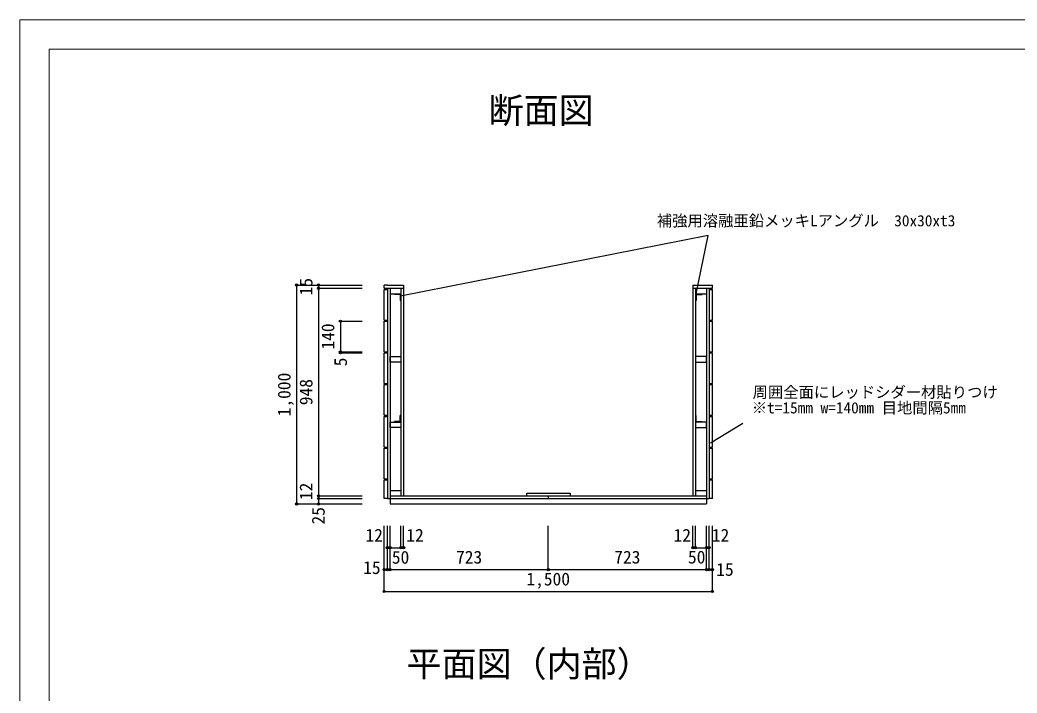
# Model space of a CAD drawing. Units: millimetres at full size, sheet at 1:20. Extents: x -4200 to 4200, y -2970 to 2970.
# Drawn here: x -4200 to 357, y -105 to 2970 of the extents above; entities that cross this region are included whole.
import ezdxf
from ezdxf.enums import TextEntityAlignment as Align

# ---------------------------------------------------------------- set-up
doc = ezdxf.new("R2010")
doc.units = ezdxf.units.MM
doc.header["$LTSCALE"] = 20
doc.header["$PDMODE"] = 32
doc.header["$PDSIZE"] = 10
doc.layers.add('0-0', color=7, linetype='Continuous', lineweight=18)
doc.layers.add('1-0', color=7, linetype='Continuous')
doc.styles.add('ＭＳ ゴシック', font='')
doc.styles.get('ＭＳ ゴシック').set_extended_font_data('MS Gothic')

msp = doc.modelspace()

# ---------------------------------------------------------------- linework, layer by layer
at = {"layer": '0-0'}
msp.add_lwpolyline([(4200, 2970), (-4200, 2970), (-4200, -2970), (4200, -2970)], close=True, dxfattribs=at)
msp.add_lwpolyline([(4066.67, 2836.67), (-4066.67, 2836.67), (-4066.67, -2836.67)], dxfattribs=at)
at = {"layer": '1-0'}
for p, q in [((-2935.76, 1759.13), (-2935.76, 759.13)), ((-2935.76, 1759.13), (-2635.76, 1759.13)), ((-2835.76, 1759.13), (-2835.76, 1744.13)), ((-2835.76, 1759.13), (-2635.76, 1759.13)), ((-2835.76, 1744.13), (-2635.76, 1744.13)), ((-2835.76, 1744.13), (-2835.76, 796.13)), ((-2520.76, 1759.13), (-2535.76, 1759.13)), ((-2535.76, 1744.13), (-2535.76, 1759.13)), ((-2535.76, 1744.13), (-2446.76, 1744.13)), ((-2535.76, 1739.13), (-2520.76, 1739.13)), ((-2535.76, 1599.13), (-2535.76, 1739.13)), ((-2520.76, 1759.13), (-2446.76, 1759.13)), ((-2520.76, 1744.13), (-2520.76, 784.13)), ((-2508.76, 1744.13), (-2508.76, 784.13)), ((-2458.76, 1744.13), (-2458.76, 796.13)), ((-1124.76, 1759.13), (-1035.76, 1759.13)), ((-1124.76, 1759.13), (-1124.76, 796.13)), ((-1124.76, 1744.13), (-1035.76, 1744.13)), ((-1112.76, 1744.13), (-1112.76, 796.13)), ((-1062.76, 1744.13), (-1062.76, 784.13)), ((-1051.66, 1759.13), (-1050.76, 1759.13)), ((-1050.76, 1744.13), (-1050.76, 784.13)), ((-1050.76, 1739.13), (-1035.76, 1739.13)), ((-1035.76, 1744.13), (-1035.76, 1759.13)), ((-1035.76, 1599.13), (-1035.76, 1739.13)), ((-2508.76, 1719.13), (-2458.76, 1719.13)), ((-2488.76, 1717.94), (-2487.57, 1719.13)), ((-2488.76, 1719.13), (-2488.76, 1716.13)), ((-2461.76, 1716.13), (-2488.76, 1716.13)), ((-2487.74, 1716.13), (-2484.74, 1719.13)), ((-2484.91, 1716.13), (-2481.91, 1719.13)), ((-2482.08, 1716.13), (-2479.08, 1719.13)), ((-2479.26, 1716.13), (-2476.26, 1719.13)), ((-2476.43, 1716.13), (-2473.43, 1719.13)), ((-2473.6, 1716.13), (-2470.6, 1719.13)), ((-2470.77, 1716.13), (-2467.77, 1719.13)), ((-2467.94, 1716.13), (-2464.94, 1719.13)), ((-2465.11, 1716.13), (-2462.11, 1719.13)), ((-2462.29, 1716.13), (-2459.29, 1719.13)), ((-2461.76, 1713.82), (-2458.76, 1716.82)), ((-2461.76, 1716.13), (-2461.76, 1689.13)), ((-2461.76, 1711), (-2458.76, 1714)), ((-2461.76, 1708.17), (-2458.76, 1711.17)), ((-2461.76, 1705.34), (-2458.76, 1708.34)), ((-2461.76, 1702.51), (-2458.76, 1705.51)), ((-2461.76, 1699.68), (-2458.76, 1702.68)), ((-2461.76, 1696.85), (-2458.76, 1699.85)), ((-2461.76, 1694.03), (-2458.76, 1697.03)), ((-2461.76, 1691.2), (-2458.76, 1694.2)), ((-2458.76, 1689.13), (-2461.76, 1689.13)), ((-2461, 1689.13), (-2458.76, 1691.37)), ((-1112.76, 1717.74), (-1111.37, 1719.13)), ((-1112.76, 1714.91), (-1108.54, 1719.13)), ((-1112.76, 1719.13), (-1062.76, 1719.13)), ((-1112.76, 1712.08), (-1109.76, 1715.08)), ((-1112.76, 1709.25), (-1109.76, 1712.25)), ((-1112.76, 1706.42), (-1109.76, 1709.42)), ((-1112.76, 1703.59), (-1109.76, 1706.59)), ((-1112.76, 1703.59), (-1109.76, 1706.59)), ((-1112.76, 1700.77), (-1109.76, 1703.77)), ((-1112.76, 1697.94), (-1109.76, 1700.94)), ((-1112.76, 1695.11), (-1109.76, 1698.11)), ((-1112.76, 1692.28), (-1109.76, 1695.28)), ((-1112.76, 1689.45), (-1109.76, 1692.45)), ((-1112.76, 1689.13), (-1109.76, 1689.13)), ((-1109.76, 1716.13), (-1109.76, 1689.13)), ((-1109.76, 1716.13), (-1082.76, 1716.13)), ((-1108.71, 1716.13), (-1105.71, 1719.13)), ((-1105.88, 1716.13), (-1102.88, 1719.13)), ((-1103.06, 1716.13), (-1100.06, 1719.13)), ((-1100.23, 1716.13), (-1097.23, 1719.13)), ((-1100.23, 1716.13), (-1097.23, 1719.13)), ((-1097.4, 1716.13), (-1094.4, 1719.13)), ((-1094.57, 1716.13), (-1091.57, 1719.13)), ((-1091.74, 1716.13), (-1088.74, 1719.13)), ((-1088.91, 1716.13), (-1085.91, 1719.13)), ((-1086.08, 1716.13), (-1083.08, 1719.13)), ((-1082.76, 1719.13), (-1082.76, 1716.13)), ((-2535.76, 1599.13), (-2520.76, 1599.13)), ((-1050.76, 1599.13), (-1035.76, 1599.13)), ((-2735.76, 1594.13), (-2735.76, 1454.13)), ((-2735.76, 1594.13), (-2635.76, 1594.13)), ((-2535.76, 1594.13), (-2520.76, 1594.13)), ((-2535.76, 1454.13), (-2535.76, 1594.13)), ((-1050.76, 1594.13), (-1035.76, 1594.13)), ((-1035.76, 1454.13), (-1035.76, 1594.13)), ((-2735.76, 1454.13), (-2635.76, 1454.13)), ((-2735.76, 1454.13), (-2735.76, 1449.13)), ((-2735.76, 1449.13), (-2635.76, 1449.13)), ((-2535.76, 1454.13), (-2520.76, 1454.13)), ((-2535.76, 1449.13), (-2520.76, 1449.13)), ((-2535.76, 1309.13), (-2535.76, 1449.13)), ((-1050.76, 1454.13), (-1035.76, 1454.13)), ((-1050.76, 1449.13), (-1035.76, 1449.13)), ((-1035.76, 1309.13), (-1035.76, 1449.13)), ((-2535.76, 1309.13), (-2520.76, 1309.13)), ((-2535.76, 1304.13), (-2520.76, 1304.13)), ((-2535.76, 1164.13), (-2535.76, 1304.13)), ((-1050.76, 1309.13), (-1035.76, 1309.13)), ((-1050.76, 1304.13), (-1035.76, 1304.13)), ((-1035.76, 1164.13), (-1035.76, 1304.13)), ((-2535.76, 1164.13), (-2520.76, 1164.13)), ((-2535.76, 1159.13), (-2520.76, 1159.13)), ((-2535.76, 1019.13), (-2535.76, 1159.13)), ((-2458.76, 1162.96), (-2461.76, 1162.96)), ((-2461.76, 1135.96), (-2461.76, 1162.96)), ((-2461.76, 1160.45), (-2459.25, 1162.96)), ((-2461.76, 1157.62), (-2458.76, 1160.62)), ((-2461.76, 1154.8), (-2458.76, 1157.8)), ((-2461.76, 1151.97), (-2458.76, 1154.97)), ((-2461.76, 1149.14), (-2458.76, 1152.14)), ((-2461.76, 1146.31), (-2458.76, 1149.31)), ((-2461.76, 1143.48), (-2458.76, 1146.48)), ((-2461.76, 1140.65), (-2458.76, 1143.65)), ((-2461.76, 1137.83), (-2458.76, 1140.83)), ((-1112.76, 1162.96), (-1109.76, 1162.96)), ((-1112.76, 1161.55), (-1111.35, 1162.96)), ((-1112.76, 1158.72), (-1109.76, 1161.72)), ((-1112.76, 1155.9), (-1109.76, 1158.9)), ((-1112.76, 1153.07), (-1109.76, 1156.07)), ((-1112.76, 1150.24), (-1109.76, 1153.24)), ((-1112.76, 1147.41), (-1109.76, 1150.41)), ((-1112.76, 1144.58), (-1109.76, 1147.58)), ((-1112.76, 1141.75), (-1109.76, 1144.75)), ((-1112.76, 1138.92), (-1109.76, 1141.92)), ((-1109.76, 1135.96), (-1109.76, 1162.96)), ((-1050.76, 1164.13), (-1035.76, 1164.13)), ((-1050.76, 1159.13), (-1035.76, 1159.13)), ((-1035.76, 1019.13), (-1035.76, 1159.13)), ((-2488.76, 1132.96), (-2488.76, 1135.96)), ((-2461.76, 1135.96), (-2488.76, 1135.96)), ((-2488.76, 1133.45), (-2486.25, 1135.96)), ((-2486.42, 1132.96), (-2483.42, 1135.96)), ((-2483.6, 1132.96), (-2480.6, 1135.96)), ((-2480.77, 1132.96), (-2477.77, 1135.96)), ((-2477.94, 1132.96), (-2474.94, 1135.96)), ((-2475.11, 1132.96), (-2472.11, 1135.96)), ((-2472.28, 1132.96), (-2469.28, 1135.96)), ((-2469.45, 1132.96), (-2466.45, 1135.96)), ((-2466.62, 1132.96), (-2463.62, 1135.96)), ((-2463.8, 1132.96), (-2458.76, 1138)), ((-2460.97, 1132.96), (-2458.76, 1135.17)), ((-1112.76, 1136.1), (-1109.76, 1139.1)), ((-1112.76, 1133.27), (-1109.76, 1136.27)), ((-1110.24, 1132.96), (-1107.24, 1135.96)), ((-1109.76, 1135.96), (-1082.76, 1135.96)), ((-1107.41, 1132.96), (-1104.41, 1135.96)), ((-1104.58, 1132.96), (-1101.58, 1135.96)), ((-1101.75, 1132.96), (-1098.75, 1135.96)), ((-1098.93, 1132.96), (-1095.93, 1135.96)), ((-1096.1, 1132.96), (-1093.1, 1135.96)), ((-1093.27, 1132.96), (-1090.27, 1135.96)), ((-1090.44, 1132.96), (-1087.44, 1135.96)), ((-1087.61, 1132.96), (-1084.61, 1135.96)), ((-1084.78, 1132.96), (-1082.76, 1134.98)), ((-1082.76, 1132.96), (-1082.76, 1135.96)), ((-1044.44, 1037.96), (-896.59, 1127.7)), ((-2535.76, 1019.13), (-2520.76, 1019.13)), ((-2535.76, 1014.13), (-2520.76, 1014.13)), ((-2535.76, 874.13), (-2535.76, 1014.13)), ((-1050.76, 1019.13), (-1035.76, 1019.13)), ((-1050.76, 1014.13), (-1035.76, 1014.13)), ((-1035.76, 874.13), (-1035.76, 1014.13)), ((-2535.76, 874.13), (-2520.76, 874.13)), ((-2535.76, 869.13), (-2520.76, 869.13)), ((-2535.76, 784.13), (-2535.76, 869.13)), ((-1050.76, 874.13), (-1035.76, 874.13)), ((-1050.76, 869.13), (-1035.76, 869.13)), ((-1035.76, 784.13), (-1035.76, 869.13)), ((-2508.76, 821.13), (-2458.76, 821.13)), ((-1112.76, 821.13), (-1062.76, 821.13)), ((-2835.76, 796.13), (-2635.76, 796.13)), ((-2835.76, 796.13), (-2835.76, 784.13)), ((-2835.76, 784.13), (-2635.76, 784.13)), ((-2835.76, 784.13), (-2835.76, 759.13)), ((-2520.76, 784.13), (-2535.76, 784.13)), ((-2520.76, 784.13), (-1050.76, 784.13)), ((-2508.76, 796.13), (-1062.76, 796.13)), ((-1885.76, 808.13), (-1885.76, 796.13)), ((-1785.76, 796.13), (-1785.76, 784.13)), ((-1062.76, 784.13), (-1062.76, 759.13)), ((-1035.76, 784.13), (-1050.76, 784.13)), ((-2935.76, 759.13), (-2635.76, 759.13)), ((-2535.76, 359.13), (-2535.76, 659.13)), ((-2520.76, 459.13), (-2520.76, 659.13)), ((-2508.76, 559.13), (-2508.76, 659.13)), ((-2508.76, 459.13), (-2508.76, 659.13)), ((-2458.76, 559.13), (-2458.76, 659.13)), ((-2446.76, 559.13), (-2446.76, 659.13)), ((-1785.76, 459.13), (-1785.76, 659.13)), ((-1124.76, 559.13), (-1124.76, 659.13)), ((-1112.76, 559.13), (-1112.76, 659.13)), ((-1062.76, 559.13), (-1062.76, 659.13)), ((-1062.76, 459.13), (-1062.76, 659.13)), ((-1050.76, 559.13), (-1050.76, 659.13)), ((-1050.76, 459.13), (-1050.76, 659.13)), ((-1035.76, 459.13), (-1035.76, 659.13)), ((-1035.76, 359.13), (-1035.76, 659.13)), ((-2520.76, 559.13), (-2508.76, 559.13)), ((-2508.76, 559.13), (-2458.76, 559.13)), ((-2458.76, 559.13), (-2446.76, 559.13)), ((-1124.76, 559.13), (-1112.76, 559.13)), ((-1112.76, 559.13), (-1062.76, 559.13)), ((-1062.76, 559.13), (-1050.76, 559.13)), ((-2535.76, 459.13), (-2520.76, 459.13)), ((-2508.76, 459.13), (-1785.76, 459.13)), ((-1785.76, 459.13), (-1062.76, 459.13)), ((-1050.76, 459.13), (-1035.76, 459.13)), ((-2535.76, 359.13), (-1035.76, 359.13))]:
    msp.add_line(p, q, dxfattribs=at)
for points in [[(-1109.99, 1718.35), (-1054.32, 1985.14), (-2460.31, 1707.79)], [(-2520.76, 1759.13), (-2446.76, 1759.13), (-2446.76, 796.13)], [(-2508.76, 784.13), (-2508.76, 759.13), (-1062.76, 759.13)], [(-1885.76, 808.13), (-1685.76, 808.13), (-1685.76, 796.13)]]:
    msp.add_lwpolyline(points, dxfattribs=at)
for points in [[(-2458.76, 1407.29), (-2508.76, 1407.29), (-2508.76, 1432.29), (-2458.76, 1432.29)], [(-1112.76, 1407.29), (-1062.76, 1407.29), (-1062.76, 1432.29), (-1112.76, 1432.29)], [(-2458.76, 1107.96), (-2508.76, 1107.96), (-2508.76, 1132.96), (-2458.76, 1132.96)], [(-1112.76, 1107.96), (-1062.76, 1107.96), (-1062.76, 1132.96), (-1112.76, 1132.96)]]:
    msp.add_lwpolyline(points, close=True, dxfattribs=at)
for p in [(-2935.76, 1759.13), (-2835.76, 1759.13), (-2835.76, 1744.13), (-2735.76, 1594.13), (-2735.76, 1454.13), (-2735.76, 1449.13), (-2835.76, 796.13), (-2835.76, 784.13), (-2935.76, 759.13), (-2835.76, 759.13), (-2520.76, 559.13), (-2508.76, 559.13), (-2458.76, 559.13), (-2446.76, 559.13), (-1124.76, 559.13), (-1112.76, 559.13), (-1062.76, 559.13), (-1050.76, 559.13), (-2535.76, 459.13), (-2520.76, 459.13), (-2508.76, 459.13), (-1785.76, 459.13), (-1062.76, 459.13), (-1050.76, 459.13), (-1035.76, 459.13), (-2535.76, 359.13), (-1035.76, 359.13)]:
    msp.add_point(p, dxfattribs=at)

# ---------------------------------------------------------------- texts
at = {"layer": '1-0', "style": 'ＭＳ ゴシック'}
for s, height, p in [('断面図', 117.3, (-2058.17, 2463.01)), ('補強用溶融亜鉛メッキLアングル\u300030x30xt3', 51.32, (-1289.64, 2011.87)), ('周囲全面にレッドシダー材貼りつけ', 51.32, (-851.84, 1228.72)), ('※t=15mm w=140mm 目地間隔5mm', 51.32, (-855.7, 1157.32)), ('12', 58.65, (-2621.13, 569.13)), ('12', 58.65, (-2434.37, 569.13)), ('12', 58.65, (-1213.12, 569.13)), ('12', 58.65, (-1038.29, 569.13)), ('50', 58.65, (-2500.52, 468.51)), ('723', 58.65, (-2207.26, 469.13)), ('723', 58.65, (-1484.26, 469.13)), ('50', 58.65, (-1147.35, 469.36)), ('15', 58.65, (-2631.68, 421.36)), ('15', 58.65, (-1018.17, 413.02)), ('1,500', 58.65, (-1885.76, 369.13)), ('平面図（内部）', 117.3, (-2433.29, -65.24))]:
    msp.add_text(s, height=height, dxfattribs=at).set_placement(p, align=Align.BOTTOM_LEFT)
for s, p in [('15', (-2845.76, 1711.63)), ('140', (-2745.76, 1464.13)), ('5', (-2688.12, 1387.74)), ('1,000', (-2945.76, 1159.13)), ('948', (-2845.76, 1210.13)), ('12', (-2845.76, 776.43)), ('25', (-2789.74, 665.1))]:
    msp.add_text(s, height=58.65, rotation=90, dxfattribs=at).set_placement(p, align=Align.BOTTOM_LEFT)

doc.saveas('drawing.dxf')
